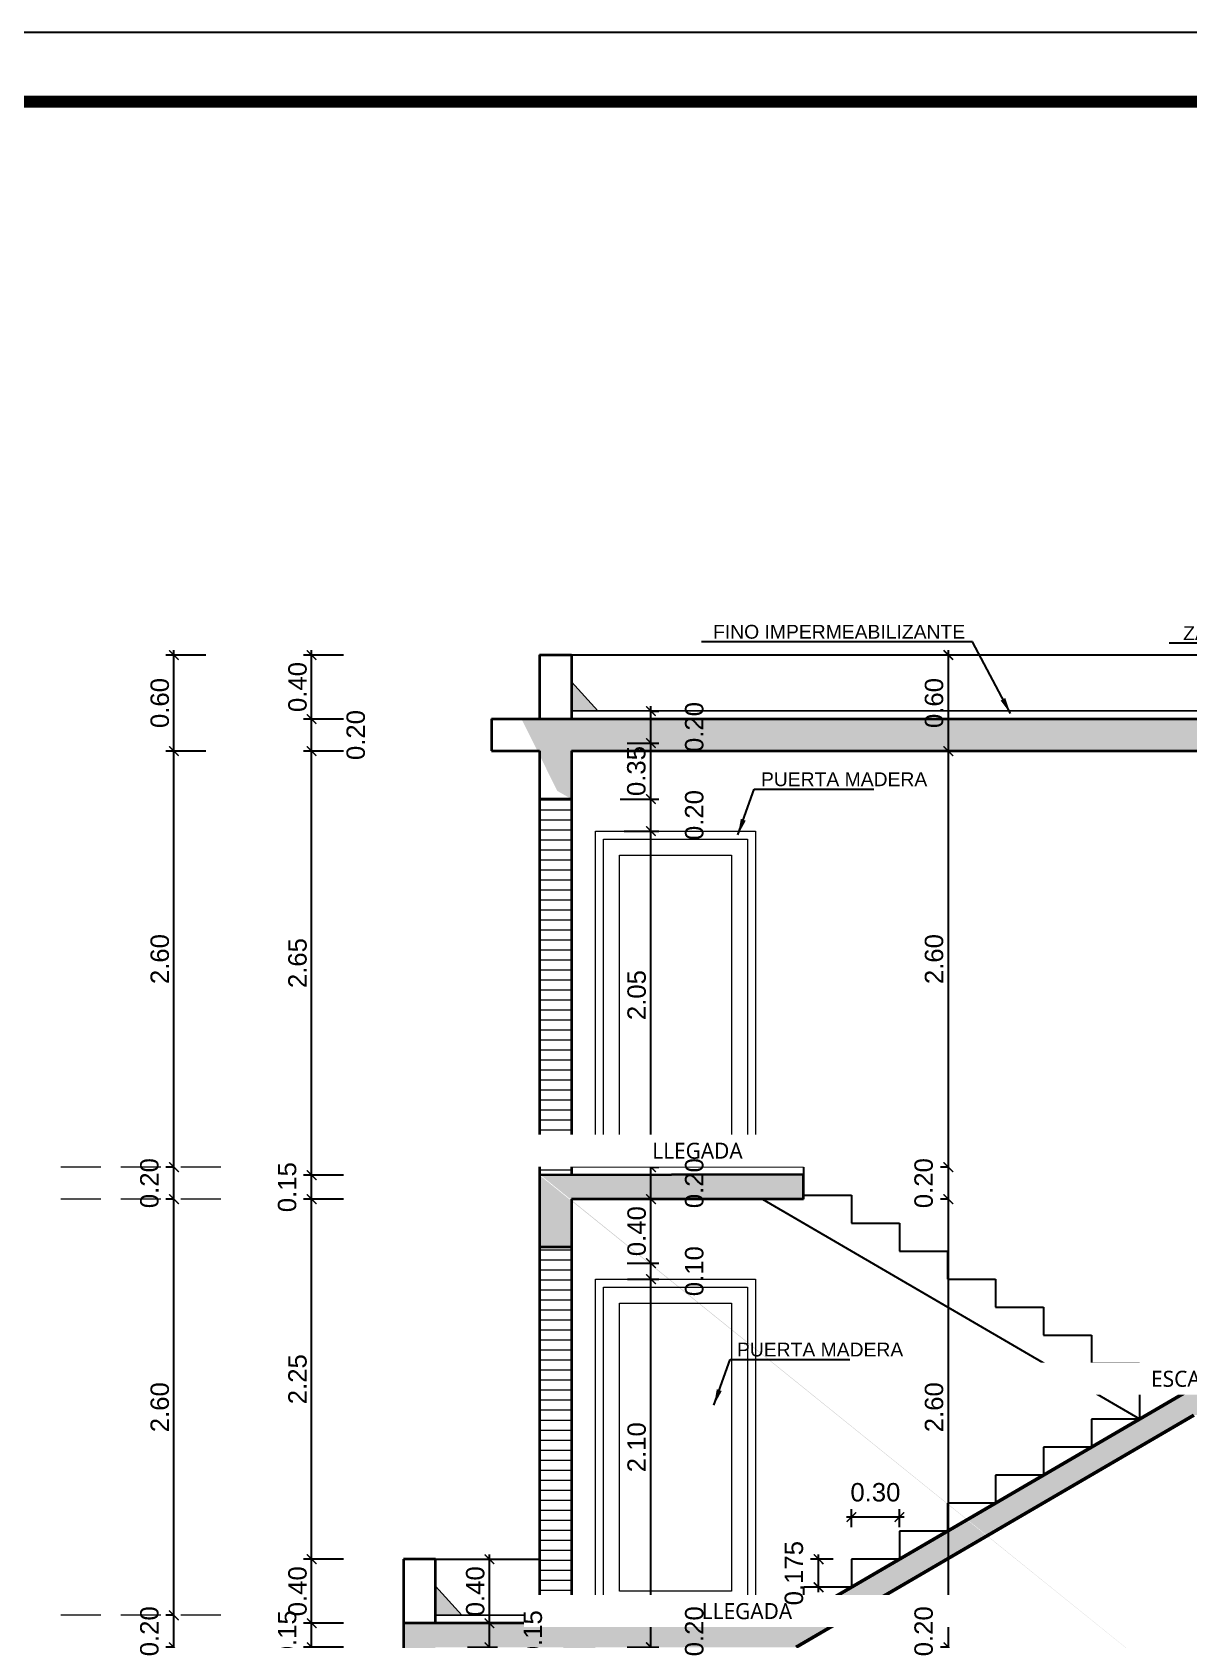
# Model space of a CAD drawing. Header units: feet. Extents: x -417 to 46, y -646 to -218.
# Drawn here: x -91.95 to -84.72, y -584.69 to -574.65 of the extents above; entities that cross this region are included whole.
import ezdxf

# ---------------------------------------------------------------- set-up
doc = ezdxf.new("R2010")
doc.units = ezdxf.units.FT
doc.header["$MEASUREMENT"] = 0
doc.linetypes.add('HIDDEN', pattern=[0.375, 0.25, -0.125])
for name, color, linetype, lineweight in [('A-WALL', 4, 'Continuous', 25), ('DIM-COTAS', 1, 'Continuous', 5), ('HATH', 8, 'Continuous', 5), ('MB', 2, 'Continuous', 20), ('muros', 4, 'Continuous', 50), ('Piso', 8, 'Continuous', 9), ('PUERTA', 8, 'Continuous', 9), ('TXT', 2, 'Continuous', 9), ('VUELOS', 8, 'HIDDEN', 0)]:
    doc.layers.add(name, color=color, linetype=linetype, lineweight=lineweight)
for name, color, linetype in [('DIM', 10, 'Continuous'), ('escalera', 2, 'Continuous'), ('ESCALERAS', 2, 'Continuous'), ('MARCO', 7, 'Continuous'), ('TEXXT', 8, 'Continuous')]:
    doc.layers.add(name, color=color, linetype=linetype)
doc.styles.add('ads', font='trebuc.ttf', dxfattribs={"height": 0.14})
doc.styles.add('DAMIAN', font='arial.ttf', dxfattribs={"height": 0.12})
doc.styles.get("Standard").update_dxf_attribs({"font": 'arial.ttf', "height": 0.115})
doc.dimstyles.new('KEILY', dxfattribs={"dimtxt": 0.115, "dimasz": 0.06, "dimexe": 0.05, "dimexo": 0.2, "dimgap": 0.03, "dimtad": 1, "dimzin": 1, "dimdsep": 46, "dimtxsty": 'Standard', "dimblk": 'ARCHTICK', "dimcen": 2.5, "dimdle": 0.03, "dimclrd": 256, "dimclre": 256, "dimclrt": 7, "dimadec": 0, "dimazin": 0, "dimtfac": 1, "dimtmove": 2, "dimatfit": 3, "dimfxl": 0.2, "dimfxlon": 1, "dimtolj": 1, "dimtzin": 1, "dimarcsym": 0})

# ---------------------------------------------------------------- blocks, each defined once
blk = doc.blocks.new('_ArchTick')
at = {"layer": 'DIM-COTAS', "color": 0, "const_width": 0.15}
blk.add_lwpolyline([(-0.5, -0.5), (0.5, 0.5)], dxfattribs=at)
blk = doc.blocks.new('*D3065')
at = {"layer": 'Defpoints', "color": 0, "transparency": 16777216}
for p in [(-91.063, -584.538), (-90.973, -584.538), (-91.063, -584.738)]:
    blk.add_point(p, dxfattribs=at)
at = {"layer": 'DIM', "lineweight": -2, "transparency": 16777216}
for p, q in [((-91.063, -584.538), (-91.113, -584.538)), ((-91.063, -584.768), (-91.063, -584.508)), ((-91.063, -584.738), (-91.113, -584.738))]:
    blk.add_line(p, q, dxfattribs=at)
at = {"layer": 'DIM', "lineweight": -2, "transparency": 16777216, "xscale": 0.06, "yscale": 0.06, "zscale": 0.06}
for p, rotation in [((-91.063, -584.538), 90), ((-91.063, -584.738), 270)]:
    blk.add_blockref('_ArchTick', p, dxfattribs=dict(at, rotation=rotation))
at = {"layer": 'DIM', "color": 7, "transparency": 16777216, "insert": (-91.216, -584.638), "char_height": 0.115, "attachment_point": 5, "rotation": 90}
blk.add_mtext('\\A1;0.20', dxfattribs=at)
blk = doc.blocks.new('*D3066')
at = {"layer": 'Defpoints', "color": 0, "transparency": 16777216}
for p in [(-91.063, -581.938), (-91.063, -581.938), (-90.973, -584.538)]:
    blk.add_point(p, dxfattribs=at)
at = {"layer": 'DIM', "lineweight": -2, "transparency": 16777216}
for p, q in [((-91.063, -584.568), (-91.063, -581.908)), ((-91.063, -581.938), (-91.113, -581.938)), ((-91.063, -584.538), (-91.113, -584.538))]:
    blk.add_line(p, q, dxfattribs=at)
at = {"layer": 'DIM', "lineweight": -2, "transparency": 16777216, "xscale": 0.06, "yscale": 0.06, "zscale": 0.06}
for p, rotation in [((-91.063, -581.938), 90), ((-91.063, -584.538), 270)]:
    blk.add_blockref('_ArchTick', p, dxfattribs=dict(at, rotation=rotation))
at = {"layer": 'DIM', "color": 7, "transparency": 16777216, "insert": (-91.151, -583.238), "char_height": 0.115, "attachment_point": 5, "rotation": 90}
blk.add_mtext('\\A1;2.60', dxfattribs=at)
blk = doc.blocks.new('*D3067')
at = {"layer": 'Defpoints', "color": 0, "transparency": 16777216}
for p in [(-91.063, -581.738), (-90.928, -581.738), (-91.063, -581.938)]:
    blk.add_point(p, dxfattribs=at)
at = {"layer": 'DIM', "lineweight": -2, "transparency": 16777216}
for p, q in [((-91.063, -581.968), (-91.063, -581.708)), ((-91.063, -581.738), (-91.113, -581.738)), ((-91.063, -581.938), (-91.113, -581.938))]:
    blk.add_line(p, q, dxfattribs=at)
at = {"layer": 'DIM', "lineweight": -2, "transparency": 16777216, "xscale": 0.06, "yscale": 0.06, "zscale": 0.06}
for p, rotation in [((-91.063, -581.738), 90), ((-91.063, -581.938), 270)]:
    blk.add_blockref('_ArchTick', p, dxfattribs=dict(at, rotation=rotation))
at = {"layer": 'DIM', "color": 7, "transparency": 16777216, "insert": (-91.216, -581.838), "char_height": 0.115, "attachment_point": 5, "rotation": 90}
blk.add_mtext('\\A1;0.20', dxfattribs=at)
blk = doc.blocks.new('*D3068')
at = {"layer": 'Defpoints', "color": 0, "transparency": 16777216}
for p in [(-91.063, -579.138), (-89.078, -579.138), (-90.928, -581.738)]:
    blk.add_point(p, dxfattribs=at)
at = {"layer": 'DIM', "lineweight": -2, "transparency": 16777216}
for p, q in [((-91.063, -581.768), (-91.063, -579.108)), ((-90.863, -579.138), (-91.113, -579.138)), ((-91.063, -581.738), (-91.113, -581.738))]:
    blk.add_line(p, q, dxfattribs=at)
at = {"layer": 'DIM', "lineweight": -2, "transparency": 16777216, "xscale": 0.06, "yscale": 0.06, "zscale": 0.06}
for p, rotation in [((-91.063, -579.138), 90), ((-91.063, -581.738), 270)]:
    blk.add_blockref('_ArchTick', p, dxfattribs=dict(at, rotation=rotation))
at = {"layer": 'DIM', "color": 7, "transparency": 16777216, "insert": (-91.151, -580.438), "char_height": 0.115, "attachment_point": 5, "rotation": 90}
blk.add_mtext('\\A1;2.60', dxfattribs=at)
blk = doc.blocks.new('*D2831')
at = {"layer": 'Defpoints', "color": 0, "transparency": 16777216}
for p in [(-95.162, -578.538), (-91.113, -578.538), (-94.907, -590.338)]:
    blk.add_point(p, dxfattribs=at)
at = {"layer": 'DIM', "lineweight": -2, "transparency": 16777216}
for p, q in [((-95.162, -590.368), (-95.162, -578.508)), ((-94.962, -578.538), (-95.212, -578.538)), ((-95.107, -590.338), (-95.212, -590.338))]:
    blk.add_line(p, q, dxfattribs=at)
at = {"layer": 'DIM', "lineweight": -2, "transparency": 16777216, "xscale": 0.06, "yscale": 0.06, "zscale": 0.06}
for p, rotation in [((-95.162, -578.538), 90), ((-95.162, -590.338), 270)]:
    blk.add_blockref('_ArchTick', p, dxfattribs=dict(at, rotation=rotation))
at = {"layer": 'DIM', "color": 7, "transparency": 16777216, "insert": (-95.251, -584.438), "char_height": 0.115, "attachment_point": 5, "rotation": 90}
blk.add_mtext('\\A1;11.80', dxfattribs=at)
blk = doc.blocks.new('*D3081')
at = {"layer": 'Defpoints', "color": 0, "transparency": 16777216}
for p in [(-90.202, -584.588), (-89.628, -584.588, -0.059), (-89.428, -584.738, -0.005)]:
    blk.add_point(p, dxfattribs=at)
at = {"layer": 'DIM', "lineweight": -2, "transparency": 16777216}
for p, q in [((-90.003, -584.588), (-90.252, -584.588)), ((-90.202, -584.768), (-90.202, -584.558)), ((-90.002, -584.738), (-90.252, -584.738))]:
    blk.add_line(p, q, dxfattribs=at)
at = {"layer": 'DIM', "lineweight": -2, "transparency": 16777216, "xscale": 0.06, "yscale": 0.06, "zscale": 0.06}
for p, rotation in [((-90.202, -584.588), 90), ((-90.202, -584.738), 270)]:
    blk.add_blockref('_ArchTick', p, dxfattribs=dict(at, rotation=rotation))
at = {"layer": 'DIM', "color": 7, "transparency": 16777216, "insert": (-90.355, -584.663), "char_height": 0.115, "attachment_point": 5, "rotation": 90}
blk.add_mtext('\\A1;0.15', dxfattribs=at)
blk = doc.blocks.new('*D3082')
at = {"layer": 'Defpoints', "color": 0, "transparency": 16777216}
for p in [(-90.202, -584.188), (-89.628, -584.188, -0.059), (-89.628, -584.588, -0.059)]:
    blk.add_point(p, dxfattribs=at)
at = {"layer": 'DIM', "lineweight": -2, "transparency": 16777216}
for p, q in [((-90.003, -584.188), (-90.252, -584.188)), ((-90.202, -584.618), (-90.202, -584.158)), ((-90.003, -584.588), (-90.252, -584.588))]:
    blk.add_line(p, q, dxfattribs=at)
at = {"layer": 'DIM', "lineweight": -2, "transparency": 16777216, "xscale": 0.06, "yscale": 0.06, "zscale": 0.06}
for p, rotation in [((-90.202, -584.188), 90), ((-90.202, -584.588), 270)]:
    blk.add_blockref('_ArchTick', p, dxfattribs=dict(at, rotation=rotation))
at = {"layer": 'DIM', "color": 7, "transparency": 16777216, "insert": (-90.29, -584.388), "char_height": 0.115, "attachment_point": 5, "rotation": 90}
blk.add_mtext('\\A1;0.40', dxfattribs=at)
blk = doc.blocks.new('*D3083')
at = {"layer": 'Defpoints', "color": 0, "transparency": 16777216}
for p in [(-90.202, -581.938), (-88.578, -581.938, -0.077), (-89.628, -584.188, -0.059)]:
    blk.add_point(p, dxfattribs=at)
at = {"layer": 'DIM', "lineweight": -2, "transparency": 16777216}
for p, q in [((-90.202, -584.218), (-90.202, -581.908)), ((-90.002, -581.938), (-90.252, -581.938)), ((-90.003, -584.188), (-90.252, -584.188))]:
    blk.add_line(p, q, dxfattribs=at)
at = {"layer": 'DIM', "lineweight": -2, "transparency": 16777216, "xscale": 0.06, "yscale": 0.06, "zscale": 0.06}
for p, rotation in [((-90.202, -581.938), 90), ((-90.202, -584.188), 270)]:
    blk.add_blockref('_ArchTick', p, dxfattribs=dict(at, rotation=rotation))
at = {"layer": 'DIM', "color": 7, "transparency": 16777216, "insert": (-90.29, -583.063), "char_height": 0.115, "attachment_point": 5, "rotation": 90}
blk.add_mtext('\\A1;2.25', dxfattribs=at)
blk = doc.blocks.new('*D3084')
at = {"layer": 'Defpoints', "color": 0, "transparency": 16777216}
for p in [(-90.202, -581.788), (-88.778, -581.788, -0.074), (-88.578, -581.938, -0.077)]:
    blk.add_point(p, dxfattribs=at)
at = {"layer": 'DIM', "lineweight": -2, "transparency": 16777216}
for p, q in [((-90.002, -581.788), (-90.252, -581.788)), ((-90.202, -581.968), (-90.202, -581.758)), ((-90.002, -581.938), (-90.252, -581.938))]:
    blk.add_line(p, q, dxfattribs=at)
at = {"layer": 'DIM', "lineweight": -2, "transparency": 16777216, "xscale": 0.06, "yscale": 0.06, "zscale": 0.06}
for p, rotation in [((-90.202, -581.788), 90), ((-90.202, -581.938), 270)]:
    blk.add_blockref('_ArchTick', p, dxfattribs=dict(at, rotation=rotation))
at = {"layer": 'DIM', "color": 7, "transparency": 16777216, "insert": (-90.355, -581.863), "char_height": 0.115, "attachment_point": 5, "rotation": 90}
blk.add_mtext('\\A1;0.15', dxfattribs=at)
blk = doc.blocks.new('*D3085')
at = {"layer": 'Defpoints', "color": 0, "transparency": 16777216}
for p in [(-90.202, -579.138), (-89.078, -579.138), (-88.778, -581.788, -0.074)]:
    blk.add_point(p, dxfattribs=at)
at = {"layer": 'DIM', "lineweight": -2, "transparency": 16777216}
for p, q in [((-90.202, -581.818), (-90.202, -579.108)), ((-90.002, -579.138), (-90.252, -579.138)), ((-90.002, -581.788), (-90.252, -581.788))]:
    blk.add_line(p, q, dxfattribs=at)
at = {"layer": 'DIM', "lineweight": -2, "transparency": 16777216, "xscale": 0.06, "yscale": 0.06, "zscale": 0.06}
for p, rotation in [((-90.202, -579.138), 90), ((-90.202, -581.788), 270)]:
    blk.add_blockref('_ArchTick', p, dxfattribs=dict(at, rotation=rotation))
at = {"layer": 'DIM', "color": 7, "transparency": 16777216, "insert": (-90.29, -580.463), "char_height": 0.115, "attachment_point": 5, "rotation": 90}
blk.add_mtext('\\A1;2.65', dxfattribs=at)
blk = doc.blocks.new('*D3086')
at = {"layer": 'Defpoints', "color": 0, "transparency": 16777216}
for p in [(-90.202, -578.938), (-89.078, -578.938, -0.022), (-89.078, -579.138)]:
    blk.add_point(p, dxfattribs=at)
at = {"layer": 'DIM', "lineweight": -2, "transparency": 16777216}
for p, q in [((-90.202, -579.168), (-90.202, -578.908)), ((-90.002, -578.938), (-90.252, -578.938)), ((-90.002, -579.138), (-90.252, -579.138))]:
    blk.add_line(p, q, dxfattribs=at)
at = {"layer": 'DIM', "lineweight": -2, "transparency": 16777216, "xscale": 0.06, "yscale": 0.06, "zscale": 0.06}
for p, rotation in [((-90.202, -578.938), 90), ((-90.202, -579.138), 270)]:
    blk.add_blockref('_ArchTick', p, dxfattribs=dict(at, rotation=rotation))
at = {"layer": 'DIM', "color": 7, "transparency": 16777216, "insert": (-89.926, -579.038), "char_height": 0.115, "attachment_point": 5, "rotation": 90}
blk.add_mtext('\\A1;0.20', dxfattribs=at)
blk = doc.blocks.new('*D3087')
at = {"layer": 'Defpoints', "color": 0, "transparency": 16777216}
for p in [(-90.202, -578.538), (-88.778, -578.538), (-89.078, -578.938, -0.022)]:
    blk.add_point(p, dxfattribs=at)
at = {"layer": 'DIM', "lineweight": -2, "transparency": 16777216}
for p, q in [((-90.202, -578.968), (-90.202, -578.508)), ((-90.002, -578.538), (-90.252, -578.538)), ((-90.002, -578.938), (-90.252, -578.938))]:
    blk.add_line(p, q, dxfattribs=at)
at = {"layer": 'DIM', "lineweight": -2, "transparency": 16777216, "xscale": 0.06, "yscale": 0.06, "zscale": 0.06}
for p, rotation in [((-90.202, -578.538), 90), ((-90.202, -578.938), 270)]:
    blk.add_blockref('_ArchTick', p, dxfattribs=dict(at, rotation=rotation))
at = {"layer": 'DIM', "color": 7, "transparency": 16777216, "insert": (-90.29, -578.738), "char_height": 0.115, "attachment_point": 5, "rotation": 90}
blk.add_mtext('\\A1;0.40', dxfattribs=at)
blk = doc.blocks.new('*D2845')
at = {"layer": 'Defpoints', "color": 0, "transparency": 16777216}
for p in [(-91.063, -578.538), (-88.778, -578.538), (-89.078, -579.138)]:
    blk.add_point(p, dxfattribs=at)
at = {"layer": 'DIM', "lineweight": -2, "transparency": 16777216}
for p, q in [((-91.063, -579.168), (-91.063, -578.508)), ((-90.863, -578.538), (-91.113, -578.538)), ((-90.863, -579.138), (-91.113, -579.138))]:
    blk.add_line(p, q, dxfattribs=at)
at = {"layer": 'DIM', "lineweight": -2, "transparency": 16777216, "xscale": 0.06, "yscale": 0.06, "zscale": 0.06}
for p, rotation in [((-91.063, -578.538), 90), ((-91.063, -579.138), 270)]:
    blk.add_blockref('_ArchTick', p, dxfattribs=dict(at, rotation=rotation))
at = {"layer": 'DIM', "color": 7, "transparency": 16777216, "insert": (-91.151, -578.838), "char_height": 0.115, "attachment_point": 5, "rotation": 90}
blk.add_mtext('\\A1;0.60', dxfattribs=at)
blk = doc.blocks.new('*D3092')
at = {"layer": 'Defpoints', "color": 0, "transparency": 16777216}
for p in [(-89.428, -584.588, -0.005), (-89.091, -584.588), (-89.428, -584.738, -0.005)]:
    blk.add_point(p, dxfattribs=at)
at = {"layer": 'DIM', "lineweight": -2, "transparency": 16777216}
for p, q in [((-89.228, -584.588), (-89.041, -584.588)), ((-89.091, -584.768), (-89.091, -584.558)), ((-89.228, -584.738), (-89.041, -584.738))]:
    blk.add_line(p, q, dxfattribs=at)
at = {"layer": 'DIM', "lineweight": -2, "transparency": 16777216, "xscale": 0.06, "yscale": 0.06, "zscale": 0.06}
for p, rotation in [((-89.091, -584.588), 90), ((-89.091, -584.738), 270)]:
    blk.add_blockref('_ArchTick', p, dxfattribs=dict(at, rotation=rotation))
at = {"layer": 'DIM', "color": 7, "transparency": 16777216, "insert": (-88.819, -584.663), "char_height": 0.115, "attachment_point": 5, "rotation": 90}
blk.add_mtext('\\A1;0.15', dxfattribs=at)
blk = doc.blocks.new('*D3093')
at = {"layer": 'Defpoints', "color": 0, "transparency": 16777216}
for p in [(-89.428, -584.188, -0.005), (-89.091, -584.188), (-89.428, -584.588, -0.005)]:
    blk.add_point(p, dxfattribs=at)
at = {"layer": 'DIM', "lineweight": -2, "transparency": 16777216}
for p, q in [((-89.228, -584.188), (-89.041, -584.188)), ((-89.091, -584.618), (-89.091, -584.158)), ((-89.228, -584.588), (-89.041, -584.588))]:
    blk.add_line(p, q, dxfattribs=at)
at = {"layer": 'DIM', "lineweight": -2, "transparency": 16777216, "xscale": 0.06, "yscale": 0.06, "zscale": 0.06}
for p, rotation in [((-89.091, -584.188), 90), ((-89.091, -584.588), 270)]:
    blk.add_blockref('_ArchTick', p, dxfattribs=dict(at, rotation=rotation))
at = {"layer": 'DIM', "color": 7, "transparency": 16777216, "insert": (-89.179, -584.388), "char_height": 0.115, "attachment_point": 5, "rotation": 90}
blk.add_mtext('\\A1;0.40', dxfattribs=at)
blk = doc.blocks.new('*D2849')
at = {"layer": 'Defpoints', "color": 0, "transparency": 16777216}
for p in [(-88.089, -584.538, -0.021), (-88.081, -584.538), (-88.428, -584.738, -0.034)]:
    blk.add_point(p, dxfattribs=at)
at = {"layer": 'DIM', "lineweight": -2, "transparency": 16777216}
for p, q in [((-88.081, -584.768), (-88.081, -584.508)), ((-88.078, -584.538), (-88.031, -584.538)), ((-88.229, -584.738), (-88.031, -584.738))]:
    blk.add_line(p, q, dxfattribs=at)
at = {"layer": 'DIM', "lineweight": -2, "transparency": 16777216, "xscale": 0.06, "yscale": 0.06, "zscale": 0.06}
for p, rotation in [((-88.081, -584.538), 90), ((-88.081, -584.738), 270)]:
    blk.add_blockref('_ArchTick', p, dxfattribs=dict(at, rotation=rotation))
at = {"layer": 'DIM', "color": 7, "transparency": 16777216, "insert": (-87.81, -584.638), "char_height": 0.115, "attachment_point": 5, "rotation": 90}
blk.add_mtext('\\A1;0.20', dxfattribs=at)
blk = doc.blocks.new('*D2850')
at = {"layer": 'Defpoints', "color": 0, "transparency": 16777216}
for p in [(-88.428, -582.438, 0), (-88.081, -582.438), (-88.428, -584.538, 0)]:
    blk.add_point(p, dxfattribs=at)
at = {"layer": 'DIM', "lineweight": -2, "transparency": 16777216}
for p, q in [((-88.081, -584.568), (-88.081, -582.408)), ((-88.228, -582.438), (-88.031, -582.438)), ((-88.228, -584.538), (-88.031, -584.538))]:
    blk.add_line(p, q, dxfattribs=at)
at = {"layer": 'DIM', "lineweight": -2, "transparency": 16777216, "xscale": 0.06, "yscale": 0.06, "zscale": 0.06}
for p, rotation in [((-88.081, -582.438), 90), ((-88.081, -584.538), 270)]:
    blk.add_blockref('_ArchTick', p, dxfattribs=dict(at, rotation=rotation))
at = {"layer": 'DIM', "color": 7, "transparency": 16777216, "insert": (-88.17, -583.488), "char_height": 0.115, "attachment_point": 5, "rotation": 90}
blk.add_mtext('\\A1;2.10', dxfattribs=at)
blk = doc.blocks.new('*D2851')
at = {"layer": 'Defpoints', "color": 0, "transparency": 16777216}
for p in [(-88.428, -582.338, -0.037), (-88.081, -582.338), (-88.428, -582.438, 0)]:
    blk.add_point(p, dxfattribs=at)
at = {"layer": 'DIM', "lineweight": -2, "transparency": 16777216}
for p, q in [((-88.081, -582.468), (-88.081, -582.308)), ((-88.229, -582.338), (-88.031, -582.338)), ((-88.228, -582.438), (-88.031, -582.438))]:
    blk.add_line(p, q, dxfattribs=at)
at = {"layer": 'DIM', "lineweight": -2, "transparency": 16777216, "xscale": 0.06, "yscale": 0.06, "zscale": 0.06}
for p, rotation in [((-88.081, -582.338), 90), ((-88.081, -582.438), 270)]:
    blk.add_blockref('_ArchTick', p, dxfattribs=dict(at, rotation=rotation))
at = {"layer": 'DIM', "color": 7, "transparency": 16777216, "insert": (-87.81, -582.388), "char_height": 0.115, "attachment_point": 5, "rotation": 90}
blk.add_mtext('\\A1;0.10', dxfattribs=at)
blk = doc.blocks.new('*D2852')
at = {"layer": 'Defpoints', "color": 0, "transparency": 16777216}
for p in [(-88.428, -581.938, -0.034), (-88.081, -581.938), (-88.428, -582.338, -0.037)]:
    blk.add_point(p, dxfattribs=at)
at = {"layer": 'DIM', "lineweight": -2, "transparency": 16777216}
for p, q in [((-88.081, -582.368), (-88.081, -581.908)), ((-88.229, -581.938), (-88.031, -581.938)), ((-88.229, -582.338), (-88.031, -582.338))]:
    blk.add_line(p, q, dxfattribs=at)
at = {"layer": 'DIM', "lineweight": -2, "transparency": 16777216, "xscale": 0.06, "yscale": 0.06, "zscale": 0.06}
for p, rotation in [((-88.081, -581.938), 90), ((-88.081, -582.338), 270)]:
    blk.add_blockref('_ArchTick', p, dxfattribs=dict(at, rotation=rotation))
at = {"layer": 'DIM', "color": 7, "transparency": 16777216, "insert": (-88.17, -582.138), "char_height": 0.115, "attachment_point": 5, "rotation": 90}
blk.add_mtext('\\A1;0.40', dxfattribs=at)
blk = doc.blocks.new('*D2853')
at = {"layer": 'Defpoints', "color": 0, "transparency": 16777216}
for p in [(-88.089, -581.738, -0.021), (-88.081, -581.738), (-88.428, -581.938, -0.034)]:
    blk.add_point(p, dxfattribs=at)
at = {"layer": 'DIM', "lineweight": -2, "transparency": 16777216}
for p, q in [((-88.081, -581.968), (-88.081, -581.708)), ((-88.078, -581.738), (-88.031, -581.738)), ((-88.229, -581.938), (-88.031, -581.938))]:
    blk.add_line(p, q, dxfattribs=at)
at = {"layer": 'DIM', "lineweight": -2, "transparency": 16777216, "xscale": 0.06, "yscale": 0.06, "zscale": 0.06}
for p, rotation in [((-88.081, -581.738), 90), ((-88.081, -581.938), 270)]:
    blk.add_blockref('_ArchTick', p, dxfattribs=dict(at, rotation=rotation))
at = {"layer": 'DIM', "color": 7, "transparency": 16777216, "insert": (-87.81, -581.838), "char_height": 0.115, "attachment_point": 5, "rotation": 90}
blk.add_mtext('\\A1;0.20', dxfattribs=at)
blk = doc.blocks.new('*D2854')
at = {"layer": 'Defpoints', "color": 0, "transparency": 16777216}
for p in [(-88.428, -579.638, -0.197), (-88.081, -579.638), (-88.428, -581.688, 0)]:
    blk.add_point(p, dxfattribs=at)
at = {"layer": 'DIM', "lineweight": -2, "transparency": 16777216}
for p, q in [((-88.081, -581.718), (-88.081, -579.608)), ((-88.249, -579.638), (-88.031, -579.638)), ((-88.228, -581.688), (-88.031, -581.688))]:
    blk.add_line(p, q, dxfattribs=at)
at = {"layer": 'DIM', "lineweight": -2, "transparency": 16777216, "xscale": 0.06, "yscale": 0.06, "zscale": 0.06}
for p, rotation in [((-88.081, -579.638), 90), ((-88.081, -581.688), 270)]:
    blk.add_blockref('_ArchTick', p, dxfattribs=dict(at, rotation=rotation))
at = {"layer": 'DIM', "color": 7, "transparency": 16777216, "insert": (-88.17, -580.663), "char_height": 0.115, "attachment_point": 5, "rotation": 90}
blk.add_mtext('\\A1;2.05', dxfattribs=at)
blk = doc.blocks.new('*D2855')
at = {"layer": 'Defpoints', "color": 0, "transparency": 16777216}
for p in [(-88.578, -579.438, -0.133), (-88.081, -579.438), (-88.428, -579.638, -0.197)]:
    blk.add_point(p, dxfattribs=at)
at = {"layer": 'DIM', "lineweight": -2, "transparency": 16777216}
for p, q in [((-88.081, -579.668), (-88.081, -579.408)), ((-88.274, -579.438), (-88.031, -579.438)), ((-88.249, -579.638), (-88.031, -579.638))]:
    blk.add_line(p, q, dxfattribs=at)
at = {"layer": 'DIM', "lineweight": -2, "transparency": 16777216, "xscale": 0.06, "yscale": 0.06, "zscale": 0.06}
for p, rotation in [((-88.081, -579.438), 90), ((-88.081, -579.638), 270)]:
    blk.add_blockref('_ArchTick', p, dxfattribs=dict(at, rotation=rotation))
at = {"layer": 'DIM', "color": 7, "transparency": 16777216, "insert": (-87.81, -579.538), "char_height": 0.115, "attachment_point": 5, "rotation": 90}
blk.add_mtext('\\A1;0.20', dxfattribs=at)
blk = doc.blocks.new('*D2856')
at = {"layer": 'Defpoints', "color": 0, "transparency": 16777216}
for p in [(-88.428, -579.088, -0.034), (-88.081, -579.088), (-88.578, -579.438, -0.133)]:
    blk.add_point(p, dxfattribs=at)
at = {"layer": 'DIM', "lineweight": -2, "transparency": 16777216}
for p, q in [((-88.229, -579.088), (-88.031, -579.088)), ((-88.081, -579.468), (-88.081, -579.058)), ((-88.274, -579.438), (-88.031, -579.438))]:
    blk.add_line(p, q, dxfattribs=at)
at = {"layer": 'DIM', "lineweight": -2, "transparency": 16777216, "xscale": 0.06, "yscale": 0.06, "zscale": 0.06}
for p, rotation in [((-88.081, -579.088), 90), ((-88.081, -579.438), 270)]:
    blk.add_blockref('_ArchTick', p, dxfattribs=dict(at, rotation=rotation))
at = {"layer": 'DIM', "color": 7, "transparency": 16777216, "insert": (-88.172, -579.263), "char_height": 0.115, "attachment_point": 5, "rotation": 90}
blk.add_mtext('\\A1;0.35', dxfattribs=at)
blk = doc.blocks.new('*D2857')
at = {"layer": 'Defpoints', "color": 0, "transparency": 16777216}
for p in [(-88.089, -578.888, -0.021), (-88.081, -578.888), (-88.428, -579.088, -0.034)]:
    blk.add_point(p, dxfattribs=at)
at = {"layer": 'DIM', "lineweight": -2, "transparency": 16777216}
for p, q in [((-88.081, -579.118), (-88.081, -578.858)), ((-88.078, -578.888), (-88.031, -578.888)), ((-88.229, -579.088), (-88.031, -579.088))]:
    blk.add_line(p, q, dxfattribs=at)
at = {"layer": 'DIM', "lineweight": -2, "transparency": 16777216, "xscale": 0.06, "yscale": 0.06, "zscale": 0.06}
for p, rotation in [((-88.081, -578.888), 90), ((-88.081, -579.088), 270)]:
    blk.add_blockref('_ArchTick', p, dxfattribs=dict(at, rotation=rotation))
at = {"layer": 'DIM', "color": 7, "transparency": 16777216, "insert": (-87.81, -578.988), "char_height": 0.115, "attachment_point": 5, "rotation": 90}
blk.add_mtext('\\A1;0.20', dxfattribs=at)
blk = doc.blocks.new('*D2861')
at = {"layer": 'Defpoints', "color": 0, "transparency": 16777216}
for p in [(-86.222, -584.538), (-86.132, -584.538), (-86.222, -584.738)]:
    blk.add_point(p, dxfattribs=at)
at = {"layer": 'DIM', "lineweight": -2, "transparency": 16777216}
for p, q in [((-86.222, -584.538), (-86.272, -584.538)), ((-86.222, -584.768), (-86.222, -584.508)), ((-86.222, -584.738), (-86.272, -584.738))]:
    blk.add_line(p, q, dxfattribs=at)
at = {"layer": 'DIM', "lineweight": -2, "transparency": 16777216, "xscale": 0.06, "yscale": 0.06, "zscale": 0.06}
for p, rotation in [((-86.222, -584.538), 90), ((-86.222, -584.738), 270)]:
    blk.add_blockref('_ArchTick', p, dxfattribs=dict(at, rotation=rotation))
at = {"layer": 'DIM', "color": 7, "transparency": 16777216, "insert": (-86.376, -584.638), "char_height": 0.115, "attachment_point": 5, "rotation": 90}
blk.add_mtext('\\A1;0.20', dxfattribs=at)
blk = doc.blocks.new('*D2862')
at = {"layer": 'Defpoints', "color": 0, "transparency": 16777216}
for p in [(-86.222, -581.938), (-86.222, -581.938), (-86.132, -584.538)]:
    blk.add_point(p, dxfattribs=at)
at = {"layer": 'DIM', "lineweight": -2, "transparency": 16777216}
for p, q in [((-86.222, -584.568), (-86.222, -581.908)), ((-86.222, -581.938), (-86.272, -581.938)), ((-86.222, -584.538), (-86.272, -584.538))]:
    blk.add_line(p, q, dxfattribs=at)
at = {"layer": 'DIM', "lineweight": -2, "transparency": 16777216, "xscale": 0.06, "yscale": 0.06, "zscale": 0.06}
for p, rotation in [((-86.222, -581.938), 90), ((-86.222, -584.538), 270)]:
    blk.add_blockref('_ArchTick', p, dxfattribs=dict(at, rotation=rotation))
at = {"layer": 'DIM', "color": 7, "transparency": 16777216, "insert": (-86.311, -583.238), "char_height": 0.115, "attachment_point": 5, "rotation": 90}
blk.add_mtext('\\A1;2.60', dxfattribs=at)
blk = doc.blocks.new('*D2863')
at = {"layer": 'Defpoints', "color": 0, "transparency": 16777216}
for p in [(-86.222, -581.738), (-86.088, -581.738), (-86.222, -581.938)]:
    blk.add_point(p, dxfattribs=at)
at = {"layer": 'DIM', "lineweight": -2, "transparency": 16777216}
for p, q in [((-86.222, -581.968), (-86.222, -581.708)), ((-86.222, -581.738), (-86.272, -581.738)), ((-86.222, -581.938), (-86.272, -581.938))]:
    blk.add_line(p, q, dxfattribs=at)
at = {"layer": 'DIM', "lineweight": -2, "transparency": 16777216, "xscale": 0.06, "yscale": 0.06, "zscale": 0.06}
for p, rotation in [((-86.222, -581.738), 90), ((-86.222, -581.938), 270)]:
    blk.add_blockref('_ArchTick', p, dxfattribs=dict(at, rotation=rotation))
at = {"layer": 'DIM', "color": 7, "transparency": 16777216, "insert": (-86.376, -581.838), "char_height": 0.115, "attachment_point": 5, "rotation": 90}
blk.add_mtext('\\A1;0.20', dxfattribs=at)
blk = doc.blocks.new('*D2864')
at = {"layer": 'Defpoints', "color": 0, "transparency": 16777216}
for p in [(-86.222, -579.138), (-84.237, -579.138), (-86.088, -581.738)]:
    blk.add_point(p, dxfattribs=at)
at = {"layer": 'DIM', "lineweight": -2, "transparency": 16777216}
for p, q in [((-86.222, -581.768), (-86.222, -579.108)), ((-86.022, -579.138), (-86.272, -579.138)), ((-86.222, -581.738), (-86.272, -581.738))]:
    blk.add_line(p, q, dxfattribs=at)
at = {"layer": 'DIM', "lineweight": -2, "transparency": 16777216, "xscale": 0.06, "yscale": 0.06, "zscale": 0.06}
for p, rotation in [((-86.222, -579.138), 90), ((-86.222, -581.738), 270)]:
    blk.add_blockref('_ArchTick', p, dxfattribs=dict(at, rotation=rotation))
at = {"layer": 'DIM', "color": 7, "transparency": 16777216, "insert": (-86.311, -580.438), "char_height": 0.115, "attachment_point": 5, "rotation": 90}
blk.add_mtext('\\A1;2.60', dxfattribs=at)
blk = doc.blocks.new('*D2865')
at = {"layer": 'Defpoints', "color": 0, "transparency": 16777216}
for p in [(-86.222, -578.538), (-83.937, -578.538), (-84.237, -579.138)]:
    blk.add_point(p, dxfattribs=at)
at = {"layer": 'DIM', "lineweight": -2, "transparency": 16777216}
for p, q in [((-86.222, -579.168), (-86.222, -578.508)), ((-86.022, -578.538), (-86.272, -578.538)), ((-86.022, -579.138), (-86.272, -579.138))]:
    blk.add_line(p, q, dxfattribs=at)
at = {"layer": 'DIM', "lineweight": -2, "transparency": 16777216, "xscale": 0.06, "yscale": 0.06, "zscale": 0.06}
for p, rotation in [((-86.222, -578.538), 90), ((-86.222, -579.138), 270)]:
    blk.add_blockref('_ArchTick', p, dxfattribs=dict(at, rotation=rotation))
at = {"layer": 'DIM', "color": 7, "transparency": 16777216, "insert": (-86.311, -578.838), "char_height": 0.115, "attachment_point": 5, "rotation": 90}
blk.add_mtext('\\A1;0.60', dxfattribs=at)
blk = doc.blocks.new('*D3334')
at = {"layer": 'Defpoints', "color": 0, "transparency": 16777216}
for p in [(-87.033, -584.188), (-86.742, -584.188), (-86.742, -584.363)]:
    blk.add_point(p, dxfattribs=at)
at = {"layer": 'DIM', "lineweight": -2, "transparency": 16777216}
for p, q in [((-86.942, -584.188), (-87.083, -584.188)), ((-87.033, -584.393), (-87.033, -584.158)), ((-86.942, -584.363), (-87.083, -584.363))]:
    blk.add_line(p, q, dxfattribs=at)
at = {"layer": 'DIM', "lineweight": -2, "transparency": 16777216, "xscale": 0.06, "yscale": 0.06, "zscale": 0.06}
for p, rotation in [((-87.033, -584.188), 90), ((-87.033, -584.363), 270)]:
    blk.add_blockref('_ArchTick', p, dxfattribs=dict(at, rotation=rotation))
at = {"layer": 'DIM', "color": 7, "transparency": 16777216, "insert": (-87.187, -584.275), "char_height": 0.115, "attachment_point": 5, "rotation": 90}
blk.add_mtext('\\A1;0.175', dxfattribs=at)
blk = doc.blocks.new('*D3335')
at = {"layer": 'Defpoints', "color": 0, "transparency": 16777216}
for p in [(-86.828, -583.924), (-86.828, -584.188), (-86.528, -584.188)]:
    blk.add_point(p, dxfattribs=at)
at = {"layer": 'DIM', "lineweight": -2, "transparency": 16777216}
for p, q in [((-86.498, -583.924), (-86.858, -583.924)), ((-86.828, -583.988), (-86.828, -583.874)), ((-86.528, -583.988), (-86.528, -583.874))]:
    blk.add_line(p, q, dxfattribs=at)
at = {"layer": 'DIM', "lineweight": -2, "transparency": 16777216, "xscale": 0.06, "yscale": 0.06, "zscale": 0.06, "rotation": 180}
blk.add_blockref('_ArchTick', (-86.828, -583.924), dxfattribs=at)
at = {"layer": 'DIM', "lineweight": -2, "transparency": 16777216, "xscale": 0.06, "yscale": 0.06, "zscale": 0.06}
blk.add_blockref('_ArchTick', (-86.528, -583.924), dxfattribs=at)
at = {"layer": 'DIM', "color": 7, "transparency": 16777216, "insert": (-86.678, -583.77), "char_height": 0.115, "attachment_point": 5}
blk.add_mtext('\\A1;0.30', dxfattribs=at)

msp = doc.modelspace()

# ---------------------------------------------------------------- hatches: boundary and pattern name
at = {"layer": 'Piso'}
h = msp.add_hatch(color=256, dxfattribs=at)
h.dxf.hatch_style = 1
h.paths.add_polyline_path([(-88.5783, -578.7056), (-88.5783, -578.8876), (-88.4137, -578.8876)])
h = msp.add_hatch(dxfattribs=at)
h.set_pattern_fill('AR-CONC', color=256, scale=0.02)
h.set_pattern_definition([(50, (-13.97997, -574.69289), (0.14345204, -0.01255043), [0.015, -0.165]), (355, (-13.97997, -574.69289), (-0.02775027, 0.15043843), [0.012, -0.132]), (100.45144, (-13.96802, -574.69393), (0.11570177, 0.137888), [0.01274804, -0.14022842]), (46.1842, (-13.97997, -574.65289), (0.21344827, -0.03310386), [0.0225, -0.2475]), (96.63564, (-13.96219, -574.65565), (0.1869324, 0.1948237), [0.01912207, -0.21034275]), (351.18416, (-13.97997, -574.65289), (0.1869324, 0.1948237), [0.018, -0.198]), (21, (-13.95997, -574.66289), (0.11938141, -0.08052378), [0.015, -0.165]), (326, (-13.95997, -574.66289), (0.04866307, 0.14503), [0.012, -0.132]), (71.45144, (-13.95002, -574.6696), (0.16804448, 0.06450623), [0.01274804, -0.14022842]), (37.5, (-13.97997, -574.69289), (0.00243197, 0.06657877), [0, -0.1304, 0, -0.134, 0, -0.1325]), (7.5, (-13.97997, -574.69289), (0.05261391, 0.07888234), [0, -0.0764, 0, -0.1274, 0, -0.0505]), (327.5, (-14.02457, -574.69289), (0.106764487, -0.004510974), [0, -0.05, 0, -0.156, 0, -0.207]), (317.5, (-14.04457, -574.69289), (0.11663723, 0.020021), [0, -0.065, 0, -0.1036, 0, -0.147])])
h.paths.add_polyline_path([(-88.8908, -578.9376), (-83.2289, -578.9376), (-83.2289, -579.1376), (-83.6283, -579.1376), (-83.6283, -579.4376), (-83.8283, -579.4376), (-83.8283, -578.9376), (-83.8278, -578.9376), (-83.8278, -579.1376), (-88.5783, -579.1376), (-88.5783, -579.4376), (-88.6658, -579.3876)])
h.paths.add_polyline_path([(-89.4283, -585.1375), (-89.6283, -585.1375), (-89.628, -584.5876), (-87.2138, -584.5876), (-84.728, -583.1376), (-83.6283, -583.1376), (-83.628, -583.2876), (-84.6875, -583.2876), (-87.1732, -584.7376), (-88.4282, -584.7377), (-88.4282, -585.1272), (-88.6282, -585.1376), (-88.6282, -584.7376), (-89.4283, -584.7376)])
edge = h.paths.add_edge_path()
edge.add_line((-88.7721, -581.7866), (-87.1281, -581.784))
edge.add_line((-87.1281, -581.784), (-87.1281, -581.9376))
edge.add_line((-87.1281, -581.9376), (-88.5783, -581.9376))
edge.add_line((-88.5783, -581.9376), (-88.5783, -582.2377))
edge.add_line((-88.5783, -582.2377), (-88.7783, -582.2377))
edge.add_line((-88.7783, -582.2377), (-88.7783, -581.7876))
edge.add_line((-83.6282, -585.9376), (-83.6282, -586.0876))
edge.add_line((-83.6282, -586.0876), (-84.6876, -586.0876))
edge.add_line((-84.6876, -586.0876), (-87.1733, -587.5376))
edge.add_line((-87.1733, -587.5376), (-88.4283, -587.5377))
edge.add_line((-88.4283, -587.5377), (-88.4283, -587.9376))
edge.add_line((-88.4283, -587.9376), (-88.6283, -587.9376))
edge.add_line((-88.6283, -587.9376), (-88.6283, -587.5376))
edge.add_line((-88.6283, -587.5376), (-88.8283, -587.5378))
edge.add_line((-88.8283, -587.5378), (-88.8282, -587.3876))
edge.add_line((-88.8282, -587.3876), (-87.2139, -587.3876))
edge.add_line((-87.2139, -587.3876), (-84.7282, -585.9376))
edge.add_line((-84.7282, -585.9376), (-83.6283, -585.9376))
h = msp.add_hatch(dxfattribs=at)
h.set_pattern_fill('ANSI31', color=256, scale=0.5, angle=135)
h.set_pattern_definition([(180, (-13.97997, -574.69289), (-7e-18, -0.0625), [])])
h.paths.add_polyline_path([(-88.7783, -581.7876), (-88.5783, -581.7876), (-88.5783, -579.4376), (-88.7783, -579.4376)])
h.paths.add_polyline_path([(-88.5783, -582.2377), (-88.7783, -582.2377), (-88.7783, -584.5876), (-88.5783, -584.5876)])
h = msp.add_hatch(color=256, dxfattribs=at)
h.dxf.hatch_style = 1
h.paths.add_polyline_path([(-89.4283, -584.3556), (-89.4283, -584.5376), (-89.2637, -584.5376)])

# ---------------------------------------------------------------- linework, layer by layer
at = {"layer": 'A-WALL', "lineweight": 35}
for p, q in [((-88.7783, -578.5376), (-88.7783, -578.9376)), ((-88.7783, -578.5376, 0.0001), (-88.5783, -578.5376, 0.0001)), ((-88.5783, -578.5376), (-88.5783, -578.9376)), ((-89.0783, -578.9376, -0.0221), (-89.0783, -579.1376, -0.0217)), ((-89.0783, -578.9376), (-83.2289, -578.9376, 0.0001)), ((-89.0783, -579.1376), (-88.7783, -579.1376, 0)), ((-88.7783, -579.1376), (-88.7783, -584.5876, -0.0001)), ((-88.5783, -579.1376, 0), (-83.8283, -579.1376, 0.0001)), ((-88.5783, -579.1376), (-88.5783, -581.7876, -0.0001)), ((-88.7783, -579.4376, 0), (-88.5783, -579.4376, 0)), ((-87.1281, -581.784, -0.0338), (-88.7783, -581.7876, -0.0744)), ((-87.1281, -581.9376, -0.0255), (-87.1281, -581.784, -0.0338)), ((-87.1281, -581.9376, -0.0692), (-88.5783, -581.9377, -0.0771)), ((-88.5783, -581.9377, -0.0001), (-88.5783, -584.5876, -0.0001)), ((-88.5783, -582.2377, -0.0771), (-88.7783, -582.2377, -0.0782)), ((-89.6283, -584.1876, -0.0586), (-89.6283, -585.1375, -0.0429)), ((-89.4283, -584.1876, -0.0573), (-89.6283, -584.1876, -0.0586)), ((-89.4283, -584.5876, -0.0054), (-89.4283, -584.1876, -0.0054)), ((-87.2138, -584.5876, -0.043), (-89.6283, -584.5876, -0.0586))]:
    msp.add_line(p, q, dxfattribs=at)
at = {"layer": 'escalera'}
for p, q in [((-87.1279, -581.7376, -0.0637), (-87.1281, -581.784, -0.0338)), ((-85.028, -583.1376, -0.0425), (-85.028, -583.3126, -0.0425)), ((-85.028, -583.1376, -0.0425), (-84.728, -583.1376, -0.0425)), ((-85.328, -583.3126, -0.0425), (-85.328, -583.4876, -0.0425)), ((-85.028, -583.3126, -0.0425), (-85.328, -583.3126, -0.0425)), ((-85.628, -583.4876, -0.0425), (-85.628, -583.6626, -0.0425)), ((-85.328, -583.4876, -0.0425), (-85.628, -583.4876, -0.0425)), ((-85.928, -583.6626, -0.0425), (-85.928, -583.8376, -0.0425)), ((-85.628, -583.6626, -0.0425), (-85.928, -583.6626, -0.0425)), ((-86.228, -583.8376, -0.0425), (-86.228, -584.0126, -0.0425)), ((-85.928, -583.8376, -0.0425), (-86.228, -583.8376, -0.0425)), ((-86.528, -584.0126, -0.0425), (-86.528, -584.1876, -0.0425)), ((-86.228, -584.0126, -0.0425), (-86.528, -584.0126, -0.0425)), ((-86.828, -584.1876, -0.0425), (-86.828, -584.3626, -0.0425)), ((-86.528, -584.1876, -0.0425), (-86.828, -584.1876, -0.0425)), ((-87.128, -584.3626, -0.0425), (-87.128, -584.5376, -0.0425)), ((-86.828, -584.3626, -0.0425), (-87.128, -584.3626, -0.0425))]:
    msp.add_line(p, q, dxfattribs=at)
at = {"layer": 'escalera', "color": 8}
for p, q in [((-87.128, -581.9126, -0.0425), (-86.828, -581.9126, -0.0425)), ((-86.828, -581.9126, -0.0425), (-86.828, -582.0876, -0.0425)), ((-87.3829, -581.9376, -0.0425), (-85.028, -583.3113, -0.0425)), ((-86.828, -582.0876, -0.0425), (-86.528, -582.0876, -0.0425)), ((-86.528, -582.0876, -0.0425), (-86.528, -582.2626, -0.0425)), ((-86.528, -582.2626, -0.0425), (-86.228, -582.2626, -0.0425)), ((-86.228, -582.2626, -0.0425), (-86.228, -582.4376, -0.0425)), ((-86.228, -582.4376, -0.0425), (-85.928, -582.4376, -0.0425)), ((-85.928, -582.4376, -0.0425), (-85.928, -582.6126, -0.0425)), ((-85.928, -582.6126, -0.0425), (-85.628, -582.6126, -0.0425)), ((-85.628, -582.6126, -0.0425), (-85.628, -582.7876, -0.0425)), ((-85.628, -582.7876, -0.0425), (-85.328, -582.7876, -0.0425)), ((-85.328, -582.7876, -0.0425), (-85.328, -582.9626, -0.0425)), ((-85.328, -582.9626, -0.0425), (-85.028, -582.9626, -0.0425)), ((-85.028, -582.9626, -0.0425), (-85.028, -583.1376, -0.0425)), ((-89.4283, -584.1876, -0.0054), (-88.7783, -584.1876, -0.0001))]:
    msp.add_line(p, q, dxfattribs=at)
at = {"layer": 'ESCALERAS'}
msp.add_line((-88.5783, -578.5376, 0.0001), (-83.8283, -578.5376, -0.0373), dxfattribs=at)
at = {"layer": 'ESCALERAS', "elevation": -0.0586}
msp.add_lwpolyline([(-89.6283, -584.1876), (-89.4283, -584.1876), (-89.4283, -584.5876), (-89.6283, -584.5876)], close=True, dxfattribs=at)
at = {"layer": 'HATH'}
for points, elevation in [([(-88.5783, -578.7056), (-88.4137, -578.8876), (-88.5783, -578.8876), (-88.5783, -578.7056)], 0.112), ([(-89.4283, -584.3556), (-89.2637, -584.5376), (-89.4283, -584.5376), (-89.4283, -584.3556)], 0.1066)]:
    msp.add_lwpolyline(points, dxfattribs=dict(at, elevation=elevation))
at = {"layer": 'MARCO'}
msp.add_lwpolyline([(-112.2526, -574.6461), (-47.7526, -574.6461), (-47.7526, -616.6461), (-112.2526, -616.6461)], close=True, dxfattribs=at)
at = {"layer": 'MARCO', "const_width": 0.075}
msp.add_lwpolyline([(-54.925, -575.0801), (-111.8185, -575.0801), (-111.8185, -616.2121), (-54.925, -616.2121)], close=True, dxfattribs=at)
at = {"layer": 'MB'}
for p, q in [((-83.8283, -578.8876, 0.112), (-88.5783, -578.8876, 0.112)), ((-87.1279, -581.7376, -0.0637), (-88.5783, -581.7376, -0.0638)), ((-88.7783, -584.5376, 0.1066), (-89.4283, -584.5376, 0.1066))]:
    msp.add_line(p, q, dxfattribs=at)
at = {"layer": 'muros'}
for p, q in [((-87.2138, -584.5876, -0.0425), (-84.728, -583.1376, -0.0425)), ((-84.728, -583.1376, -0.0425), (-83.628, -583.1376, -0.0425)), ((-87.1732, -584.7376, -0.0425), (-84.6875, -583.2876, -0.0425))]:
    msp.add_line(p, q, dxfattribs=at)
at = {"layer": 'PUERTA'}
for p, q in [((-88.5783, -578.8876, 0.112), (-83.8283, -578.8876, 0.112)), ((-89.4283, -584.5376, 0.1066), (-88.7783, -584.5376, 0.1066))]:
    msp.add_line(p, q, dxfattribs=at)
for points, elevation in [([(-88.4283, -579.6376), (-87.4283, -579.6376), (-87.4283, -581.7376), (-88.4283, -581.7376)], -0.0637), ([(-88.3783, -579.6876), (-87.4783, -579.6876), (-87.4783, -581.6876), (-88.3783, -581.6876)], -0.0637), ([(-88.2783, -579.7876), (-87.5783, -579.7876), (-87.5783, -581.5876), (-88.2783, -581.5876)], -0.0637), ([(-88.4283, -582.4376), (-87.4283, -582.4376), (-87.4283, -584.5376), (-88.4283, -584.5376)], -0.0425), ([(-88.3783, -582.4876), (-87.4783, -582.4876), (-87.4783, -584.4876), (-88.3783, -584.4876)], -0.0425), ([(-88.2783, -582.5876), (-87.5783, -582.5876), (-87.5783, -584.3876), (-88.2783, -584.3876)], -0.0425)]:
    msp.add_lwpolyline(points, close=True, dxfattribs=dict(at, elevation=elevation))
at = {"layer": 'VUELOS'}
for p, q in [((-90.7695, -581.7376), (-91.836, -581.7376)), ((-90.7695, -581.9376), (-91.836, -581.9376)), ((-90.7695, -584.5376), (-91.836, -584.5376))]:
    msp.add_line(p, q, dxfattribs=at)

# ---------------------------------------------------------------- texts
at = {"layer": 'TEXXT', "color": 7, "style": 'DAMIAN'}
for s, p in [('FINO IMPERMEABILIZANTE', (-87.6928, -578.4359, 0.1104)), ('ZABALETA', (-84.7542, -578.4449, 0.1103)), ('PUERTA MADERA', (-87.3934, -579.3575, -0.0654)), ('PUERTA MADERA', (-87.5434, -582.9209, -0.0442))]:
    msp.add_text(s, height=0.0864, dxfattribs=at).set_placement(p)

# ---------------------------------------------------------------- dimensions: what is measured, and where the dimension line sits
at = {"layer": 'DIM'}
for base, p1, p2, picture, middle in [((-95.1621, -578.5376), (-94.9068, -590.3376), (-91.1127, -578.5376), '*D2831', (-95.2508, -584.4376)), ((-91.0627, -578.5376), (-89.0783, -579.1376), (-88.7783, -578.5376), '*D2845', (-91.1514, -578.8376)), ((-90.2017, -578.5376), (-89.0783, -578.9376, -0.0221), (-88.7783, -578.5376), '*D3087', (-90.2904, -578.7376)), ((-86.2219, -578.5376), (-84.2375, -579.1376), (-83.9375, -578.5376), '*D2865', (-86.3106, -578.8376)), ((-88.0814, -578.8876, 0.1333), (-88.4283, -579.0877, 0.0996), (-88.0886, -578.8876, 0.112), '*D2857', (-87.8102, -578.9876, 0.1333)), ((-91.0627, -579.1376), (-90.9284, -581.7376), (-89.0783, -579.1376), '*D3068', (-91.1514, -580.4376)), ((-90.2017, -579.1376), (-88.7783, -581.7876, -0.0744), (-89.0783, -579.1376), '*D3085', (-90.2904, -580.4626)), ((-86.2219, -579.1376), (-86.0875, -581.7376), (-84.2375, -579.1376), '*D2864', (-86.3106, -580.4376)), ((-88.0814, -579.4376, 0.1333), (-88.4283, -579.6376, -0.0637), (-88.5783, -579.4376, 0), '*D2855', (-87.8102, -579.5376, 0.1333)), ((-88.0814, -579.6376, 0.1333), (-88.4283, -581.6876, 0.1332), (-88.4283, -579.6376, -0.0637), '*D2854', (-88.1701, -580.6626, 0.1333)), ((-91.0627, -581.7376), (-91.0627, -581.9376), (-90.9284, -581.7376), '*D3067', (-91.2164, -581.8376)), ((-90.2017, -581.7876), (-88.5783, -581.9377, -0.0771), (-88.7783, -581.7876, -0.0744), '*D3084', (-90.3554, -581.8626)), ((-88.0814, -581.7376, -0.0425), (-88.4283, -581.9377, -0.0762), (-88.0886, -581.7376, -0.0637), '*D2853', (-87.8102, -581.8376, -0.0425)), ((-86.2219, -581.7376), (-86.2219, -581.9376), (-86.0875, -581.7376), '*D2863', (-86.3756, -581.8376)), ((-91.0627, -581.9376), (-90.9726, -584.5376), (-91.0627, -581.9376), '*D3066', (-91.1514, -583.2376)), ((-90.2017, -581.9377), (-89.6283, -584.1876, -0.0586), (-88.5783, -581.9377, -0.0771), '*D3083', (-90.2904, -583.0626)), ((-88.0814, -581.9377, -0.0425), (-88.4283, -582.3376, -0.0798), (-88.4283, -581.9377, -0.0762), '*D2852', (-88.1701, -582.1376, -0.0425)), ((-86.2219, -581.9376), (-86.1318, -584.5376), (-86.2219, -581.9376), '*D2862', (-86.3106, -583.2376)), ((-88.0814, -582.3376, -0.0425), (-88.4283, -582.4376, -0.0426), (-88.4283, -582.3376, -0.0798), '*D2851', (-87.8102, -582.3876, -0.0425)), ((-88.0814, -582.4376, -0.0425), (-88.4283, -584.5376, -0.0426), (-88.4283, -582.4376, -0.0426), '*D2850', (-88.1701, -583.4876, -0.0425)), ((-90.2017, -584.1876), (-89.6283, -584.5876, -0.0586), (-89.6283, -584.1876, -0.0586), '*D3082', (-90.2904, -584.3876)), ((-89.0905, -584.1876), (-89.4283, -584.5876, -0.0054), (-89.4283, -584.1876, -0.0054), '*D3093', (-89.1792, -584.3876)), ((-91.0627, -584.5376), (-91.0627, -584.7376), (-90.9726, -584.5376), '*D3065', (-91.2164, -584.6376)), ((-90.2017, -584.5876), (-89.4283, -584.7377, -0.0054), (-89.6283, -584.5876, -0.0586), '*D3081', (-90.3554, -584.6626)), ((-89.0905, -584.5876), (-89.4283, -584.7377, -0.0054), (-89.4283, -584.5876, -0.0054), '*D3092', (-88.8194, -584.6626)), ((-88.0814, -584.5376, -0.0212), (-88.4283, -584.7377, -0.0549), (-88.0886, -584.5376, -0.0425), '*D2849', (-87.8102, -584.6376, -0.0212)), ((-86.2219, -584.5376), (-86.2219, -584.7376), (-86.1318, -584.5376), '*D2861', (-86.3756, -584.6376))]:
    dim = msp.add_linear_dim(base=base, p1=p1, p2=p2, angle=90, dimstyle='KEILY', dxfattribs=at)
    dim.commit()
    dim.dimension.update_dxf_attribs({"geometry": picture, "text_midpoint": middle})
for base, p1, p2, picture, middle in [((-90.2017, -578.9376), (-89.0783, -579.1376), (-89.0783, -578.9376, -0.0221), '*D3086', (-89.9258, -579.0376)), ((-88.0814, -579.0877, 0.1333), (-88.5783, -579.4376, 0), (-88.4283, -579.0877, 0.0996), '*D2856', (-88.1717, -579.2626, 0.1333))]:
    dim = msp.add_linear_dim(base=base, p1=p1, p2=p2, angle=90, dimstyle='KEILY', dxfattribs=at)
    dim.commit()
    dim.dimension.update_dxf_attribs({"geometry": picture, "text_midpoint": middle, "dimtype": 160})
dim = msp.add_linear_dim(base=(-86.828, -583.9239, -0.0425), p1=(-86.528, -584.1876, -0.0425), p2=(-86.828, -584.1876, -0.0425), dimstyle='KEILY', override={"dimfxl": 50}, dxfattribs=at)
dim.commit()
dim.dimension.update_dxf_attribs({"geometry": '*D3335', "text_midpoint": (-86.678, -583.7702, -0.0425)})

# ---------------------------------------------------------------- leaders
for points in [[(-85.8341, -578.903, 0.1103), (-86.0705, -578.4554, 0.1103), (-87.7656, -578.4554, 0.1103)], [(-83.8905, -578.8491, 0.1103), (-84.0917, -578.4645, 0.1103), (-84.8407, -578.4645, 0.1103)], [(-87.5373, -579.6617, -0.0654), (-87.4362, -579.3771, -0.0654), (-86.6872, -579.3771, -0.0654)], [(-87.6873, -583.2251, -0.0442), (-87.5862, -582.9405, -0.0442), (-86.8372, -582.9405, -0.0442)]]:
    msp.add_leader(points, dimstyle='KEILY', override={"dimasz": 0.1, "dimgap": 0.04, "dimtad": 0}, dxfattribs=at)

# ---------------------------------------------------------------- next in the draw order: texts
at = {"layer": 'TXT', "char_height": 0.1, "width": 2.688, "attachment_point": 2, "style": 'ads', "bg_fill": 2}
for s, insert in [('LLEGADA', (-87.7904, -581.5854, 0.0001)), ('ESCALERA', (-84.6473, -583.0102, -0.0636)), ('LLEGADA', (-87.4811, -584.462, -0.0849))]:
    msp.add_mtext(s, dxfattribs=dict(at, insert=insert))

# ---------------------------------------------------------------- next in the draw order: dimensions: what is measured, and where the dimension line sits
at = {"layer": 'DIM'}
dim = msp.add_linear_dim(base=(-87.0333, -584.1876, -0.0425), p1=(-86.7417, -584.3626, -0.0425), p2=(-86.7417, -584.1876, -0.0425), angle=90, dimstyle='KEILY', override={"dimdec": 3, "dimfxl": 50}, dxfattribs=at)
dim.commit()
dim.dimension.update_dxf_attribs({"geometry": '*D3334', "text_midpoint": (-87.187, -584.2751, -0.0425)})

doc.saveas('drawing.dxf')
